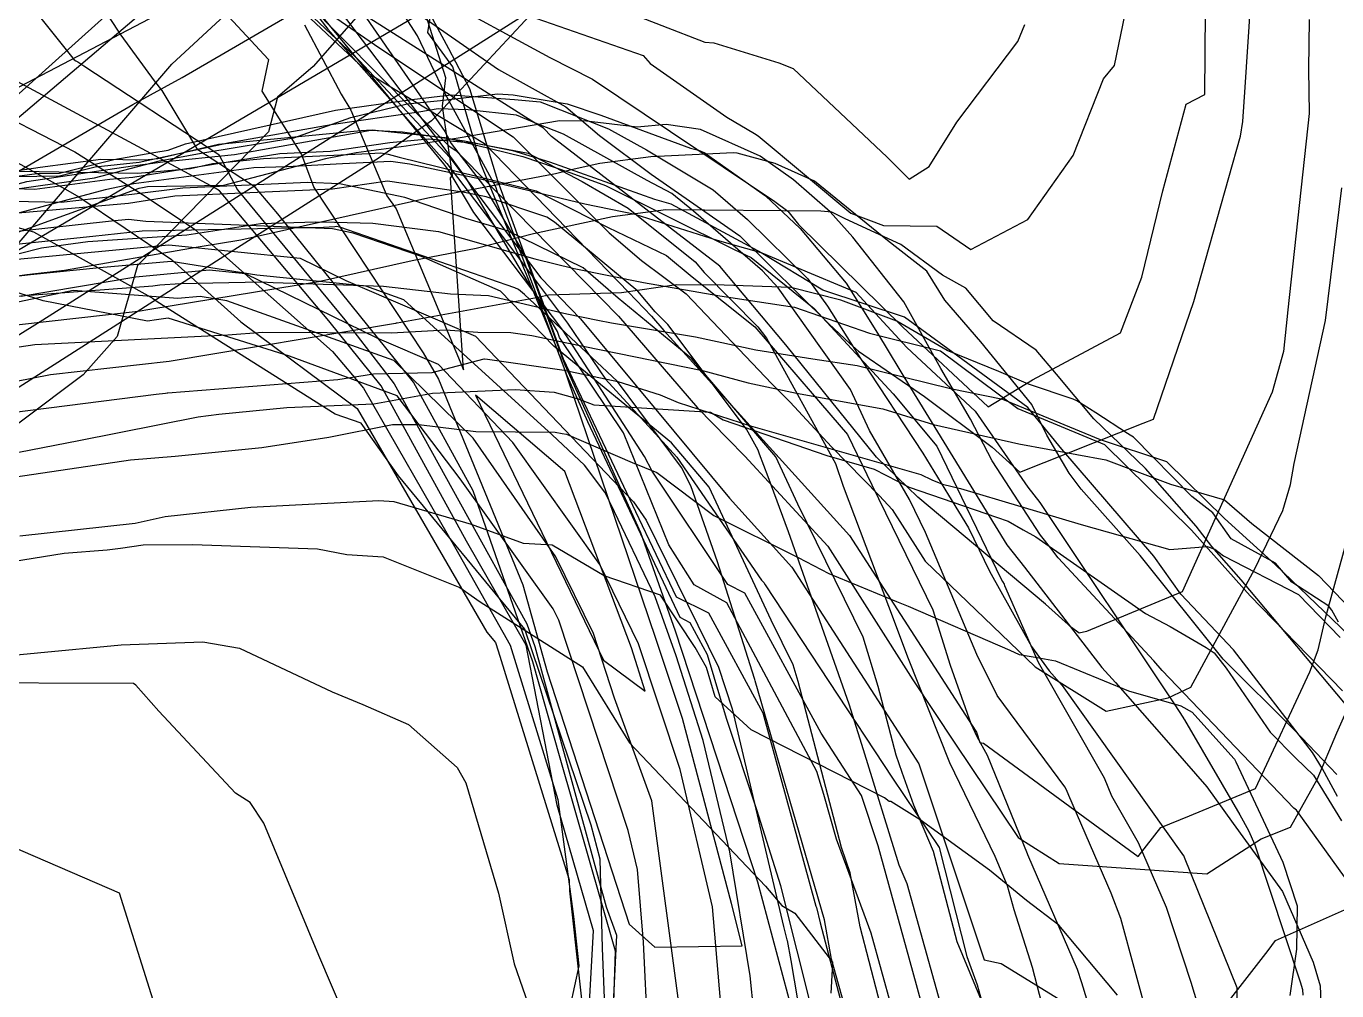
# Model space of a CAD drawing. Extents: x 0 to 298, y 0 to 220.
# Drawn here: x 78.22 to 113.08, y 96.09 to 121.75 of the extents above; entities that cross this region are included whole.
import ezdxf

# ---------------------------------------------------------------- set-up
doc = ezdxf.new("R2010")
doc.units = 0
doc.layers.add('LINES', color=1, linetype='CONTINUOUS')

msp = doc.modelspace()

# ---------------------------------------------------------------- linework, layer by layer
at = {"layer": 'LINES', "color": 1}
for points in [[(114.759, 151.507, 0), (113.074, 151.262, 0), (112.901, 151.163, 0), (110.336, 151.235, 0), (110.265, 151.237, 0), (107.411, 148.826, 0), (106.843, 148.345, 0), (106.581, 148.228, 0), (105.121, 147.573, 0), (104.865, 145.815, 0), (104.611, 144.067, 0), (98.06, 139.095, 0), (95.938, 136.688, 0), (91.993, 133.224, 0), (80.836, 122.489, 0), (72.955, 115.404, 0), (66.357, 108.99, 0), (64.223, 106.885, 0), (62.859, 102.569, 0), (62.26, 100.853, 0), (62.075, 100.435, 0), (58.661, 97.585, 0), (51.623, 91.141, 0)], [(113.784, 149.466, 0), (112, 148.085, 0), (111.363, 148.103, 0), (110.352, 147.451, 0), (108.832, 146.725, 0), (107.886, 145.938, 0), (107.017, 145.437, 0), (106.241, 144.99, 0), (104.674, 144.501, 0), (104.611, 144.067, 0), (104.235, 143.782, 0), (96.901, 135.463, 0), (93.484, 132.463, 0), (77.558, 118.927, 0)], [(54.788, 94.482, 0), (59.197, 97.472, 0), (61.482, 99.204, 0), (70.756, 105.739, 0), (73.416, 108.582, 0), (75.053, 110.336, 0), (76.147, 113.797, 0), (79.915, 118.196, 0), (82.101, 120.741, 0), (91.08, 129.053, 0), (101.945, 139.301, 0), (105.782, 142.592, 0), (107.146, 142.424, 0), (107.544, 142.374, 0), (107.796, 142.589, 0), (109.183, 143.315, 0), (110.333, 144.61, 0), (111.239, 145.586, 0), (114.349, 147.879, 0)], [(113.64, 145.269, 0), (110.925, 142.351, 0), (110.538, 141.914, 0), (110.069, 141.67, 0), (108.9, 140.668, 0), (108.513, 140.715, 0), (107.446, 140.777, 0), (107.202, 140.818, 0), (106.618, 140.286, 0), (98.999, 133.283, 0), (89.906, 125.412, 0), (88.259, 123.428, 0), (85.858, 120.684, 0), (84.906, 119.865, 0), (84.668, 118.945, 0), (81.18, 115.39, 0), (80.639, 113.496, 0), (79.739, 112.477, 0), (76.489, 110.042, 0), (73.803, 108.108, 0), (61.427, 100.312, 0), (60.03, 99.348, 0), (56.568, 96.787, 0), (51.353, 93.09, 0)], [(114.479, 144.312, 0), (112.248, 141.565, 0), (111.891, 141.138, 0), (111.457, 140.756, 0), (110.253, 139.704, 0), (109.281, 140.342, 0), (108.718, 139.346, 0), (101.794, 132.948, 0), (99.185, 130.533, 0), (95.633, 126.397, 0), (92.022, 122.883, 0), (91.861, 122.292, 0), (89.318, 119.567, 0), (89.008, 119.236, 0), (87.614, 118.253, 0), (83.387, 115.56, 0), (71.82, 108.188, 0), (62.802, 102.876, 0), (61.576, 102.157, 0), (61.342, 101.684, 0), (51.517, 94.73, 0)], [(115.405, 143.529, 0), (112.897, 141.07, 0), (112.332, 140.413, 0), (110.849, 138.655, 0), (96.5, 129.869, 0), (96.199, 129.684, 0), (95.225, 129.139, 0), (70.409, 116.146, 0), (66.095, 114.443, 0), (57.714, 108.576, 0), (52.446, 105.182, 0), (52.52, 103.007, 0), (52.465, 102.366, 0), (52.434, 102.124, 0), (52.771, 100.746, 0), (54, 98.826, 0), (54.285, 98.435, 0), (55.67, 97.086, 0), (55.925, 96.854, 0), (58.36, 95.605, 0)], [(102.724, 93.28, 0), (101.71, 96.959, 0), (100.884, 99.944, 0), (100.439, 101.283, 0), (99.369, 102.941, 0), (97.34, 106.671, 0), (96.883, 106.898, 0), (94.872, 109.918, 0), (94.672, 110.304, 0), (92.494, 113.664, 0), (90.128, 116.797, 0), (89.469, 117.909, 0), (89.331, 118.088, 0), (88.301, 119.342, 0), (85.11, 123.217, 0), (85.143, 124.261, 0), (83.993, 127.107, 0), (82.787, 130.306, 0), (81.871, 131.967, 0), (79.985, 137.019, 0), (79.893, 137.408, 0), (79.809, 137.602, 0), (79.71, 137.781, 0), (77.517, 142.614, 0)], [(76.2, 141.415, 0), (78.507, 137.871, 0), (79.353, 135.668, 0), (80.271, 132.592, 0), (81.241, 130.484, 0), (82.365, 128.446, 0), (82.733, 127.47, 0), (83.708, 125.057, 0), (85.259, 122.56, 0), (87.091, 120.829, 0), (89.491, 118.26, 0), (91.913, 115.058, 0), (92.965, 113.97, 0), (96.928, 109.195, 0), (98.593, 107.36, 0), (99.692, 105.657, 0), (101.971, 102.125, 0), (103.706, 96.914, 0), (104.155, 96.817, 0), (106.849, 95.161, 0)], [(51.153, 95.155, 0), (51.297, 96.284, 0), (51.341, 96.63, 0), (53.47, 98.095, 0), (61.635, 103.951, 0), (73.923, 111.133, 0), (76.01, 112.33, 0), (76.54, 112.621, 0), (78.662, 113.936, 0), (91.362, 121.984, 0), (91.522, 122.535, 0), (94.22, 125.178, 0), (99.568, 130.438, 0), (102.331, 131.98, 0), (108.033, 135.967, 0), (110.167, 137.911, 0), (110.421, 137.867, 0), (111.646, 139.568, 0), (111.938, 139.824, 0), (113.282, 141.004, 0)], [(71.615, 114.164, 0), (81.058, 119.666, 0), (82.369, 120.391, 0), (90.868, 125.332, 0), (96.839, 128.681, 0), (101.445, 131.944, 0), (103.948, 133.172, 0), (105.478, 134.301, 0), (109.195, 136.221, 0), (110.553, 137.144, 0), (111.407, 137.733, 0), (111.686, 138.055, 0), (114.257, 140.877, 0)], [(65.183, 108.247, 0), (66.627, 109.095, 0), (78.183, 115.901, 0), (94.411, 125.457, 0), (100.419, 129.093, 0), (111.143, 137.414, 0), (111.887, 138.558, 0), (113.139, 140.305, 0)], [(77.599, 140.295, 0), (79.015, 137.575, 0), (80.328, 134.016, 0), (81.005, 132.258, 0), (82.821, 129.524, 0), (83.655, 127.403, 0), (85.237, 123.172, 0), (85.241, 122.979, 0), (86.249, 121.675, 0), (89.415, 118.103, 0), (91.022, 115.981, 0), (92.619, 113.855, 0), (93.632, 112.363, 0), (95.534, 110.283, 0), (97.779, 107.018, 0), (97.841, 106.952, 0), (97.881, 106.888, 0), (101.263, 101.75, 0), (102.504, 99.9, 0), (103.241, 97.002, 0), (103.522, 96.246, 0), (103.785, 95.292, 0)], [(77.36, 132.25, 0), (78.632, 129.686, 0), (79.707, 127.126, 0), (81.101, 124.682, 0), (81.172, 124.592, 0), (81.264, 124.538, 0), (84.666, 120.863, 0), (84.493, 120.026, 0), (85.547, 118.335, 0), (85.878, 117.463, 0), (88.786, 113.06, 0), (89.19, 112.362, 0), (91.436, 106.89, 0), (92.083, 104.578, 0), (94.266, 97.867, 0), (94.946, 97.251, 0), (97.268, 97.283, 0)], [(88.283, 122.339, 0), (90.789, 120.6, 0), (92.575, 119.607, 0), (93.471, 118.844, 0), (94.845, 117.812, 0), (97.206, 116.175, 0), (99.571, 113.833, 0), (100.135, 113.314, 0), (100.364, 113.107, 0), (102.117, 111.904, 0), (103.914, 110.551, 0), (104.653, 109.89, 0), (107.932, 111.192, 0), (108.21, 111.297, 0), (109.279, 114.425, 0), (110.527, 118.824, 0), (110.584, 119.22, 0), (110.65, 120.132, 0), (111.156, 127.78, 0)], [(80.752, 121.51, 0), (77.213, 126.867, 0)], [(75.381, 126.003, 0), (79.32, 121.079, 0)], [(89.071, 122.593, 0), (92.148, 120.923, 0), (93.286, 120.343, 0), (98.137, 117.091, 0), (98.479, 116.828, 0), (98.77, 116.48, 0), (101.534, 113.757, 0), (103.814, 111.625, 0), (104.99, 112.341, 0), (107.336, 113.593, 0), (107.898, 115.078, 0), (108.461, 117.376, 0), (109.077, 119.681, 0), (109.573, 119.934, 0), (109.609, 124.347, 0)], [(101.253, 95.636, 0), (100.703, 97.627, 0), (99.778, 100.122, 0), (99.444, 101.312, 0), (99.257, 101.929, 0), (96.858, 106.41, 0), (95.987, 106.892, 0), (95.315, 107.951, 0), (94.112, 110.937, 0), (92.41, 113.473, 0), (92.352, 113.628, 0), (89.929, 117.713, 0), (89.399, 118.441, 0), (85.526, 123.554, 0)], [(86.203, 123.525, 0), (89.358, 118.951, 0), (89.418, 118.839, 0), (89.527, 118.635, 0), (90.386, 117.512, 0), (91.547, 115.554, 0), (92.51, 112.906, 0), (94.435, 108.845, 0), (95.512, 106.571, 0), (96.372, 106.142, 0), (97.817, 103.485, 0), (99.23, 98.345, 0), (99.236, 98.323, 0), (99.241, 98.306, 0), (99.346, 97.898, 0), (100.928, 91.871, 0)], [(99.607, 93.663, 0), (98.297, 98.887, 0), (97.655, 100.903, 0), (96.855, 103.336, 0), (96.343, 105.027, 0), (95.888, 105.877, 0), (95.622, 106.024, 0), (93.166, 111.231, 0), (92.614, 112.449, 0), (90.829, 117.176, 0), (90.761, 117.339, 0), (90.72, 117.483, 0), (89.359, 119.967, 0), (88.634, 121.499, 0), (87.347, 123.502, 0)], [(85.623, 121.789, 0), (86.6, 119.947, 0), (86.859, 119.52, 0), (87.817, 117.24, 0), (88.065, 116.89, 0), (89.852, 112.612, 0), (89.511, 117.718, 0), (89.564, 117.784, 0), (89.299, 119.624, 0), (89.385, 120.376, 0), (88.494, 123.207, 0)], [(88.432, 123.077, 0), (89.454, 121.155, 0), (90.019, 120.093, 0), (90.76, 117.649, 0), (91.681, 115.117, 0), (92.548, 112.741, 0), (94.564, 108.285, 0), (95.482, 105.664, 0), (96.957, 101.184, 0), (97.674, 98.987, 0), (98.743, 95.021, 0)], [(85.687, 122.383, 0), (89.478, 118.564, 0), (89.652, 118.448, 0), (89.884, 118.216, 0), (93.975, 114.04, 0), (96.082, 111.595, 0), (96.886, 110.777, 0), (97.342, 110.312, 0), (99.55, 107.922, 0), (101.812, 104.367, 0), (102.923, 102.679, 0), (104.609, 100.167, 0), (105.703, 99.474, 0), (109.632, 99.201, 0), (111.069, 100.13, 0), (111.857, 100.446, 0), (112.566, 101.709, 0), (113.085, 102.955, 0), (113.613, 104.136, 0)], [(92.842, 122.664, 0), (96.278, 121.329, 0), (96.517, 121.312, 0), (98.246, 120.777, 0), (98.624, 120.631, 0), (101.129, 118.267, 0), (101.713, 117.687, 0), (102.24, 118.017, 0), (102.975, 119.2, 0), (104.601, 121.345, 0), (104.784, 121.798, 0)], [(112.351, 121.928, 0), (112.334, 120.608, 0), (112.351, 119.433, 0), (111.779, 114.208, 0), (111.664, 113.102, 0), (111.365, 112.017, 0), (109.942, 108.85, 0), (108.971, 106.706, 0), (106.424, 105.646, 0), (106.228, 105.607, 0), (106.028, 105.754, 0), (105.34, 106.379, 0), (101.941, 109.219, 0), (100.839, 110.291, 0), (98.429, 113.273, 0), (96.674, 115.372, 0), (92.195, 118.82, 0), (91.985, 119.038, 0), (91.671, 119.227, 0), (87.094, 122.129, 0)], [(97.268, 97.283, 0), (96.981, 98.411, 0), (95.683, 103.333, 0), (94.974, 105.46, 0), (92.434, 112.944, 0), (92.404, 113.006, 0), (92.385, 113.082, 0), (90.318, 118.088, 0), (89.574, 120.668, 0), (88.907, 121.582, 0), (88.996, 122.14, 0)], [(91.784, 121.966, 0), (94.633, 120.974, 0), (94.821, 120.756, 0), (96.861, 119.332, 0), (97.595, 118.898, 0), (97.692, 118.839, 0), (100.158, 116.775, 0), (101.026, 116.45, 0), (102.445, 116.433, 0), (103.348, 115.814, 0), (104.864, 116.612, 0), (106.077, 118.312, 0), (106.876, 120.355, 0), (107.173, 120.704, 0), (107.46, 122.083, 0)], [(85.789, 121.961, 0), (87.366, 120.472, 0), (90.415, 118.635, 0), (94.247, 114.673, 0), (94.86, 114.039, 0), (95.181, 113.653, 0), (100.122, 108.205, 0), (103.387, 103.15, 0), (103.504, 102.967, 0), (103.594, 102.698, 0), (103.689, 102.677, 0), (106.653, 100.502, 0), (107.802, 99.665, 0), (108.407, 100.432, 0), (109.166, 100.749, 0), (110.919, 101.468, 0), (112.37, 104.573, 0), (112.59, 105.158, 0), (112.797, 106.038, 0), (114.11, 110.802, 0)], [(86.46, 121.978, 0), (87.631, 121.166, 0), (91.181, 118.812, 0), (93.733, 116.256, 0), (94.594, 115.523, 0), (95.777, 114.635, 0), (98.054, 112.239, 0), (98.544, 111.753, 0), (99.648, 110.558, 0), (100.921, 109.259, 0), (101.259, 108.893, 0), (102.136, 107.516, 0), (105.061, 104.706, 0), (106.953, 103.53, 0), (108.601, 103.886, 0), (109.2, 104.172, 0), (110.909, 107.318, 0), (111.649, 108.87, 0), (111.856, 109.562, 0), (111.953, 110.12, 0), (112.784, 113.923, 0), (113.217, 117.448, 0)], [(93.796, 93.878, 0), (93.898, 97.145, 0), (92.427, 102.278, 0), (91.7, 104.846, 0), (90.111, 109.388, 0), (88.522, 112.284, 0), (84.918, 116.756, 0), (84.317, 117.471, 0), (82.793, 118.459, 0), (81.843, 120.04, 0), (81.64, 120.303, 0), (80.752, 121.51, 0)], [(72.343, 121.24, 0), (79.328, 117.382, 0), (79.628, 117.217, 0), (82.085, 115.546, 0), (83.931, 113.885, 0), (87.027, 111.583, 0), (90.48, 105.631, 0), (90.71, 105.355, 0), (90.781, 105.139, 0), (92.67, 99.042, 0), (92.679, 98.75, 0), (93.198, 94.025, 0)], [(83.368, 117.372, 0), (83.253, 117.446, 0), (76.473, 121.092, 0)], [(79.32, 121.079, 0), (79.502, 120.86, 0), (79.544, 120.831, 0), (79.601, 120.802, 0), (79.76, 120.702, 0), (83.344, 118.341, 0), (83.843, 117.403, 0), (86.699, 113.943, 0), (88.009, 112.238, 0), (91.544, 105.851, 0), (91.757, 105.249, 0), (93.653, 98.324, 0), (93.922, 97.569, 0), (93.841, 95.756, 0)], [(77.474, 117.358, 0), (80.037, 117.72, 0), (81.772, 118.174, 0), (82.974, 118.389, 0), (85.345, 118.786, 0), (86.86, 119.326, 0), (88.356, 119.691, 0), (89.242, 119.773, 0), (90.77, 119.953, 0), (91.178, 119.924, 0), (92.61, 119.684, 0), (93.513, 119.382, 0), (95.89, 118.511, 0), (96.106, 118.457, 0), (96.274, 118.384, 0), (96.441, 118.256, 0), (97.892, 117.243, 0), (98.813, 116.371, 0), (100.033, 114.92, 0), (100.868, 113.583, 0), (101.742, 112.13, 0), (103.516, 109.241, 0), (104.304, 107.959, 0), (104.782, 107.361, 0), (106.831, 104.688, 0), (107.198, 104.292, 0), (108.419, 102.897, 0), (109.631, 101.521, 0), (110.328, 100.545, 0), (111.642, 98.736, 0), (112.453, 96.855, 0), (112.641, 96.223, 0), (112.712, 94.483, 0)], [(77.788, 117.74, 0), (78.51, 117.829, 0), (79.112, 117.838, 0), (80.556, 118.202, 0), (81.622, 118.392, 0), (81.997, 118.455, 0), (82.458, 118.62, 0), (86.455, 119.515, 0), (88.483, 119.799, 0), (89.53, 119.923, 0), (91.21, 119.803, 0), (91.898, 119.741, 0), (92.007, 119.695, 0), (93.714, 119.021, 0), (94.726, 118.464, 0), (96.493, 117.397, 0), (97.408, 116.608, 0), (99.017, 115.032, 0), (99.535, 114.304, 0), (100.418, 112.914, 0), (102.072, 110.393, 0), (102.758, 109.275, 0), (103.291, 108.408, 0), (103.843, 107.255, 0), (104.966, 105.247, 0), (105.437, 104.6, 0), (105.777, 104.214, 0), (109.009, 99.685, 0), (109.014, 99.678, 0), (109.026, 99.649, 0), (110.426, 96.177, 0), (110.456, 94.363, 0)], [(76.857, 119.773, 0), (79.513, 118.412, 0), (81.39, 117.229, 0), (82.698, 116.354, 0), (86.371, 113.099, 0), (87.193, 112.12, 0), (89.651, 107.845, 0), (91.098, 105.287, 0), (92.361, 101.182, 0), (92.783, 98.069, 0), (92.92, 96.751, 0), (92.577, 95.159, 0)], [(108.103, 95.216, 0), (107.34, 98.014, 0), (107.082, 98.691, 0), (105.961, 101.282, 0), (105.891, 101.439, 0), (105.848, 101.517, 0), (104.047, 103.95, 0), (103.511, 105.038, 0), (102.141, 108.283, 0), (101.722, 109.158, 0), (100.655, 110.998, 0), (100.146, 112.085, 0), (99.029, 113.659, 0), (98.229, 114.788, 0), (97.809, 115.24, 0), (95.974, 116.833, 0), (95.395, 117.301, 0), (94.745, 117.651, 0), (92.515, 118.878, 0), (91.816, 119.154, 0), (91.264, 119.385, 0), (89.981, 119.53, 0), (89.179, 119.558, 0), (88.668, 119.466, 0), (86.34, 119.131, 0), (83.633, 118.653, 0), (81.227, 118.13, 0), (80.056, 118.003, 0), (79.109, 117.764, 0), (76.699, 117.727, 0)], [(113.292, 99.125, 0), (112.015, 100.893, 0), (111.941, 100.953, 0), (110.198, 102.777, 0), (108.442, 104.615, 0), (108.22, 104.869, 0), (105.678, 107.609, 0), (105.48, 107.867, 0), (105.201, 108.216, 0), (103.921, 110.19, 0), (103.343, 111.302, 0), (102.557, 112.645, 0), (101.566, 114.416, 0), (100.208, 116.136, 0), (99.611, 116.817, 0), (98.638, 117.664, 0), (97.747, 118.292, 0), (96.16, 119.007, 0), (95.249, 119.14, 0), (94.478, 119.068, 0), (93.125, 119.224, 0), (92.412, 119.237, 0), (89.714, 118.769, 0), (88.329, 118.564, 0), (87.001, 118.379, 0), (86.185, 118.226, 0), (83.47, 117.515, 0), (81.452, 117.475, 0), (81.321, 117.454, 0), (81.224, 117.432, 0), (77.402, 116.051, 0)], [(75.191, 117.499, 0), (78.599, 118.004, 0), (80.206, 118.218, 0), (81.377, 118.198, 0), (81.722, 118.229, 0), (83.343, 118.613, 0), (87.125, 118.98, 0), (87.43, 118.995, 0), (89.364, 118.789, 0), (91.432, 118.286, 0), (92.711, 117.85, 0), (93.632, 117.511, 0), (97.054, 115.812, 0), (97.509, 115.595, 0), (99.179, 114.246, 0), (101.283, 111.971, 0), (102.45, 110.578, 0), (104.161, 107.045, 0), (104.194, 106.975, 0), (104.24, 106.905, 0), (104.243, 106.877, 0), (105.139, 104.832, 0), (106.9, 101.756, 0), (107.091, 101.28, 0), (107.798, 100.039, 0), (108.542, 98.317, 0), (109.203, 96.321, 0), (109.675, 94.767, 0)], [(76.126, 117.056, 0), (78.24, 117.624, 0), (81.051, 118.04, 0), (81.861, 118.146, 0), (83.761, 118.343, 0), (87.395, 118.99, 0), (88.236, 118.942, 0), (89.882, 118.702, 0), (91.163, 118.442, 0), (92.139, 118.14, 0), (94.936, 117.149, 0), (95.369, 117.027, 0), (97.793, 115.719, 0), (98.72, 115.333, 0), (100.295, 114.673, 0), (101.651, 113.207, 0), (103.464, 111.51, 0), (104.866, 109.485, 0), (105.186, 109.079, 0), (108.757, 103.725, 0), (109.009, 103.341, 0), (109.009, 103.335, 0), (109.031, 103.297, 0), (110.504, 100.769, 0), (110.738, 100.359, 0), (110.905, 99.972, 0), (112.111, 96.331, 0), (112.174, 96.125, 0), (112.182, 95.978, 0)], [(75.402, 117.513, 0), (78.453, 117.417, 0), (80.45, 117.686, 0), (81.062, 117.74, 0), (84.971, 118.368, 0), (86.321, 118.428, 0), (87.896, 118.654, 0), (88.918, 118.752, 0), (90.179, 118.636, 0), (91.573, 118.37, 0), (93.008, 117.618, 0), (94.236, 116.912, 0), (96.015, 115.487, 0), (96.259, 115.198, 0), (97.685, 113.757, 0), (97.911, 113.456, 0), (99.752, 110.121, 0), (99.955, 109.512, 0), (101.313, 105.92, 0), (101.666, 104.972, 0), (102.78, 102.164, 0), (103.99, 99.673, 0), (104.318, 98.896, 0), (104.497, 98.256, 0), (104.985, 96.721, 0), (105.655, 94.12, 0)], [(113.087, 101.845, 0), (111.971, 103.012, 0), (110.062, 104.916, 0), (107.853, 107.672, 0), (106.289, 109.439, 0), (105.966, 109.861, 0), (105.374, 110.871, 0), (104.97, 111.687, 0), (103.614, 113.356, 0), (102.66, 114.461, 0), (102.177, 115.238, 0), (101.779, 115.542, 0), (101.135, 116.053, 0), (99.193, 117.633, 0), (98.142, 118.097, 0), (97.132, 118.373, 0), (97.035, 118.383, 0), (94.835, 118.276, 0), (93.478, 118.097, 0), (92.797, 117.951, 0), (92.302, 117.824, 0), (88.908, 117.174, 0), (83.933, 116.06, 0), (82.794, 115.873, 0), (79.239, 115.251, 0), (78.241, 115.136, 0), (76.258, 114.856, 0)], [(76.461, 117.92, 0), (81.195, 117.838, 0), (82.592, 117.962, 0), (83.176, 118.101, 0), (84.538, 118.233, 0), (87.336, 118.366, 0), (87.656, 118.379, 0), (87.849, 118.346, 0), (88.148, 118.27, 0), (91.787, 117.376, 0), (93.707, 116.397, 0), (95.254, 115.652, 0), (95.939, 115.086, 0), (97.609, 113.754, 0), (99.132, 111.978, 0), (100.072, 110.891, 0), (100.716, 109.547, 0), (102.344, 106.226, 0), (102.801, 104.752, 0), (103.355, 103.2, 0), (103.507, 102.854, 0), (103.789, 102.361, 0), (104.847, 99.739, 0), (104.858, 99.719, 0), (106.179, 96.662, 0), (106.295, 96.311, 0), (107.177, 93.409, 0)], [(113.107, 101.263, 0), (112.704, 101.994, 0), (112.443, 102.426, 0), (110.336, 105.157, 0), (108.933, 106.641, 0), (108.215, 107.653, 0), (105.773, 110.5, 0), (104.869, 111.606, 0), (102.735, 113.168, 0), (101.585, 114.015, 0), (99.416, 114.733, 0), (97.772, 115.725, 0), (96.614, 116.05, 0), (94.419, 116.744, 0), (93.082, 117.019, 0), (90.309, 117.681, 0), (88.421, 118.084, 0), (87.921, 118.149, 0), (86.638, 118.089, 0), (85.157, 118.015, 0), (84.282, 117.987, 0), (81.086, 117.56, 0), (80.322, 117.397, 0), (77.911, 116.75, 0)], [(103.833, 95.363, 0), (102.984, 97.39, 0), (102.36, 99.792, 0), (101.83, 101.026, 0), (101.525, 101.9, 0), (101.364, 102.363, 0), (100.89, 104.186, 0), (100.484, 105.494, 0), (98.747, 109.039, 0), (98.163, 110.292, 0), (95.93, 112.907, 0), (93.971, 114.521, 0), (93.04, 115.326, 0), (91.029, 116.308, 0), (89.921, 116.634, 0), (88.297, 117.193, 0), (86.56, 117.561, 0), (85.713, 117.594, 0), (82.393, 117.443, 0), (81.036, 117.272, 0), (79.153, 117.066, 0), (74.799, 117.152, 0)], [(102.852, 94.644, 0), (101.655, 98.938, 0), (101.444, 99.436, 0), (100.493, 102.505, 0), (100.11, 103.714, 0), (98.5, 108.303, 0), (97.956, 109.764, 0), (97.727, 110.369, 0), (97.693, 110.472, 0), (97.383, 111.033, 0), (95.293, 113.817, 0), (94.957, 114.157, 0), (94.495, 114.704, 0), (92.277, 116.542, 0), (92.07, 116.671, 0), (90.458, 117.215, 0), (89.834, 117.335, 0), (87.838, 117.631, 0), (86.375, 117.421, 0), (82.178, 117.233, 0), (80.945, 117.035, 0), (77.089, 116.698, 0)], [(93.146, 94.658, 0), (93.313, 97.684, 0), (92.347, 101.029, 0), (91.519, 105.284, 0), (89.937, 108.048, 0), (87.669, 112.185, 0), (86.277, 113.912, 0), (83.368, 117.372, 0)], [(113.318, 103.714, 0), (110.541, 107.025, 0), (109.758, 107.909, 0), (109.344, 108.449, 0), (108, 109.982, 0), (106.626, 111.306, 0), (105.625, 112.497, 0), (105.09, 113.132, 0), (103.947, 113.917, 0), (103.221, 114.78, 0), (102.593, 115.13, 0), (101.489, 115.941, 0), (100.012, 116.624, 0), (99.797, 116.738, 0), (99.655, 116.801, 0), (99.365, 116.831, 0), (95.239, 116.867, 0), (93.82, 116.68, 0), (91.719, 116.228, 0), (90.19, 115.838, 0), (88.49, 115.512, 0), (85.997, 114.954, 0), (81.516, 114.216, 0), (81.199, 114.163, 0), (77.97, 113.796, 0)], [(101.127, 95.028, 0), (100.41, 97.788, 0), (100.145, 99.23, 0), (99.91, 99.905, 0), (98.761, 104.323, 0), (98.625, 104.762, 0), (98.042, 105.952, 0), (96.394, 109.486, 0), (95.384, 110.669, 0), (92.26, 113.244, 0), (90.844, 114.699, 0), (88.739, 115.623, 0), (86.922, 116.248, 0), (86.369, 116.365, 0), (81.41, 116.559, 0), (80.947, 116.606, 0), (80.489, 116.562, 0), (76.21, 116.093, 0)], [(93.731, 92.788, 0), (93.55, 97.225, 0), (93.491, 99.595, 0), (93.25, 100.5, 0), (91.488, 105.712, 0), (88.131, 109.788, 0), (87.137, 111.188, 0), (86.446, 111.429, 0), (81.71, 114.419, 0), (81.582, 114.507, 0), (81.564, 114.523, 0), (81.546, 114.535, 0), (78.427, 116.273, 0), (77.46, 116.539, 0)], [(78.004, 115.697, 0), (78.635, 115.857, 0), (79.864, 116.023, 0), (82.497, 116.202, 0), (84.452, 116.507, 0), (85.927, 116.545, 0), (86.421, 116.536, 0), (87.445, 116.514, 0), (89.188, 116.287, 0), (91.757, 115.559, 0), (92.8, 115.31, 0), (94.644, 114.931, 0), (96.676, 114.578, 0), (98.661, 114.278, 0), (100.651, 113.582, 0), (102.541, 113.112, 0), (104.6, 111.58, 0), (106.907, 110.628, 0), (109.221, 108.348, 0), (110.777, 106.597, 0), (113.233, 104.074, 0)], [(100.49, 93.929, 0), (99.645, 96.932, 0), (99.456, 97.976, 0), (97.616, 104.338, 0), (97.609, 104.368, 0), (97.607, 104.374, 0), (97.597, 104.402, 0), (96.615, 107.502, 0), (95.904, 109.528, 0), (95.651, 110.015, 0), (93.951, 112.299, 0), (91.479, 114.614, 0), (91.316, 114.75, 0), (91.218, 114.789, 0), (86.57, 116.405, 0), (86.473, 116.42, 0), (86.429, 116.414, 0), (86.13, 116.4, 0), (81.308, 116.296, 0), (79.996, 116.158, 0), (77.355, 115.879, 0)], [(74.975, 115.268, 0), (82.021, 115.933, 0), (85.508, 115.584, 0), (86.726, 114.988, 0), (90.179, 113.507, 0), (94.375, 109.095, 0), (94.718, 108.615, 0), (96.636, 104.701, 0), (97.002, 103.592, 0), (98.364, 97.801, 0), (98.456, 97.448, 0), (98.463, 97.426, 0), (98.561, 96.895, 0), (99.188, 93.183, 0)], [(97.58, 95.532, 0), (97.485, 96.49, 0), (96.936, 99.787, 0), (96.229, 102.75, 0), (95.512, 105.001, 0), (94.958, 106.569, 0), (93.779, 109.035, 0), (93.614, 109.354, 0), (93.076, 110.076, 0), (92.217, 110.88, 0), (88.272, 114.475, 0), (87.255, 114.832, 0), (84.36, 115.13, 0), (82.082, 115.495, 0), (80.17, 115.327, 0), (78.335, 115.134, 0), (77.798, 115.078, 0)], [(94.875, 92.598, 0), (94.647, 97.382, 0), (94.483, 99.316, 0), (94.238, 100.358, 0), (92.393, 105.947, 0), (92.244, 106.252, 0), (89.77, 109.714, 0), (88.092, 111.915, 0), (85.231, 112.978, 0), (82, 113.989, 0), (81.686, 113.936, 0), (81.447, 113.901, 0), (78.674, 114.448, 0), (76.417, 115.162, 0)], [(96.874, 93.651, 0), (96.478, 98.325, 0), (95.62, 101.975, 0), (94.514, 105.324, 0), (93.481, 107.434, 0), (91.165, 110.675, 0), (89.188, 112.753, 0), (87.561, 113.451, 0), (84.061, 115.164, 0), (83.094, 115.261, 0), (81.14, 115.076, 0), (78.09, 114.561, 0)], [(113.128, 105.895, 0), (112.955, 106.216, 0), (112.922, 106.263, 0), (112.877, 106.322, 0), (111.892, 106.959, 0), (111.458, 107.467, 0), (110.273, 108.11, 0), (109.786, 108.805, 0), (109.228, 109.241, 0), (107.678, 110.821, 0), (107.589, 110.875, 0), (107.515, 110.916, 0), (106.676, 111.469, 0), (106.167, 111.782, 0), (106.073, 111.832, 0), (104.887, 112.233, 0), (104.092, 112.566, 0), (102.723, 113.122, 0), (101.382, 113.903, 0), (99.891, 114.463, 0), (98.567, 114.801, 0), (96.789, 114.865, 0), (95.518, 114.871, 0), (94.061, 114.662, 0), (92.115, 114.595, 0), (91.801, 114.524, 0), (88.088, 113.855, 0), (88.078, 113.852, 0), (88.071, 113.851, 0), (88.062, 113.849, 0), (88.044, 113.846, 0), (82.024, 112.831, 0), (78.867, 112.473, 0), (74.297, 111.585, 0)], [(95.616, 95.494, 0), (94.865, 101.142, 0), (93.871, 103.872, 0), (93.311, 105.599, 0), (92.309, 107.636, 0), (90.111, 110.796, 0), (88.004, 112.855, 0), (83.562, 114.445, 0), (82.852, 114.559, 0), (82.254, 114.507, 0), (79.472, 114.721, 0), (76.737, 114.141, 0)], [(114.926, 104.087, 0), (111.442, 107.428, 0), (110.099, 108.657, 0), (108.568, 110.164, 0), (106.799, 110.744, 0), (104.2, 111.822, 0), (102.807, 112.101, 0), (100.33, 112.717, 0), (99.148, 112.893, 0), (97.634, 113.135, 0), (96.029, 113.481, 0), (93.794, 113.854, 0), (93.432, 113.927, 0), (92.605, 114.092, 0), (90.52, 114.58, 0), (89.506, 114.624, 0), (87.724, 114.828, 0), (84.789, 114.926, 0), (84.484, 114.94, 0), (82.319, 114.898, 0), (81.781, 114.861, 0), (81.593, 114.836, 0), (77.491, 114.524, 0)], [(76.121, 112.942, 0), (78.451, 113.28, 0), (83.59, 113.537, 0), (84.522, 113.613, 0), (87.942, 113.594, 0), (89.374, 113.672, 0), (90.238, 113.613, 0), (91.119, 113.605, 0), (91.671, 113.524, 0), (92.607, 113.33, 0), (96.21, 112.591, 0), (97.426, 112.266, 0), (98.711, 111.992, 0), (101.012, 111.57, 0), (102.356, 111.157, 0), (104.631, 110.64, 0), (106.944, 110.213, 0), (108.659, 109.569, 0), (110.1, 109.152, 0), (110.825, 108.522, 0), (112.596, 107.135, 0), (113.869, 105.819, 0)], [(74.495, 111.047, 0), (81.677, 111.961, 0), (81.925, 111.992, 0), (81.97, 112, 0), (81.989, 112.001, 0), (86.517, 112.357, 0), (87.464, 112.507, 0), (89.021, 112.541, 0), (90.403, 112.903, 0), (90.415, 112.903, 0), (90.49, 112.897, 0), (92.531, 112.599, 0), (93.957, 112.304, 0), (95.086, 111.948, 0), (95.565, 111.74, 0), (97.491, 111.124, 0), (102.017, 109.822, 0), (102.311, 109.681, 0), (102.597, 109.571, 0), (103.079, 109.45, 0), (106.288, 108.499, 0), (108.647, 107.832, 0), (109.635, 107.91, 0), (109.838, 107.841, 0), (110.073, 107.66, 0), (112.068, 106.636, 0), (113.177, 105.487, 0)], [(76.145, 110.054, 0), (79.621, 110.731, 0), (82.801, 111.364, 0), (83.346, 111.432, 0), (85.16, 111.606, 0), (87.472, 111.703, 0), (89.028, 111.991, 0), (91.23, 112.089, 0), (92.271, 112.02, 0), (92.903, 111.836, 0), (93.326, 111.681, 0), (96.422, 111.481, 0), (96.766, 111.279, 0), (99.52, 110.334, 0), (100.779, 109.964, 0), (101.71, 109.492, 0), (104.029, 108.695, 0), (104.341, 108.58, 0), (104.742, 108.353, 0), (105.082, 108.168, 0), (107.997, 106.131, 0), (108.652, 105.779, 0), (109.611, 105.221, 0), (109.824, 105.079, 0), (110.142, 104.67, 0), (111.309, 102.975, 0), (111.995, 102.277, 0), (112.467, 101.826, 0), (113.214, 100.616, 0)], [(92.555, 109.907, 0), (90.174, 111.94, 0), (93.582, 104.885, 0), (94.688, 104.058, 0), (94.324, 105.212, 0), (92.555, 109.907, 0)], [(77.223, 109.658, 0), (80.995, 110.212, 0), (82.185, 110.313, 0), (84.495, 110.544, 0), (86.272, 110.816, 0), (87.969, 111.154, 0), (88.668, 111.155, 0), (90.18, 110.971, 0), (92.293, 110.949, 0), (92.481, 110.917, 0), (92.598, 110.895, 0), (94.342, 110.144, 0), (94.999, 109.876, 0), (96.517, 108.739, 0), (98.755, 107.615, 0), (99.572, 107.195, 0), (101.375, 106.443, 0), (101.687, 106.32, 0), (104.387, 105.15, 0), (104.634, 105.037, 0), (105.115, 104.954, 0), (105.603, 104.868, 0), (107.548, 104.071, 0), (108.935, 103.676, 0), (109.239, 103.501, 0), (110.344, 102.268, 0), (110.367, 102.254, 0), (110.398, 102.186, 0), (111.647, 99.509, 0), (112.031, 98.35, 0), (112.011, 97.202, 0), (111.838, 95.962, 0)], [(107.255, 95.978, 0), (105.694, 97.84, 0), (104.831, 98.493, 0), (103.843, 99.302, 0), (102.002, 100.641, 0), (101.221, 101.124, 0), (101.181, 101.127, 0), (101.056, 101.22, 0), (97.511, 103.031, 0), (96.547, 103.913, 0), (96.316, 104.694, 0), (96.015, 105.22, 0), (95.096, 106.619, 0), (93.6, 107.132, 0), (92.216, 107.944, 0), (91.448, 107.994, 0), (90.071, 108.5, 0), (88.011, 109.1, 0), (87.6, 109.127, 0), (84.198, 108.948, 0), (81.919, 108.703, 0), (81.124, 108.521, 0), (78.058, 108.186, 0)], [(77.083, 107.39, 0), (79.235, 107.729, 0), (80.38, 107.826, 0), (80.736, 107.862, 0), (81.336, 107.954, 0), (82.649, 107.964, 0), (85.97, 107.846, 0), (86.754, 107.698, 0), (87.72, 107.637, 0), (89.76, 106.821, 0), (90.3, 106.437, 0), (93.021, 104.712, 0), (94.27, 102.69, 0), (97.885, 98.876, 0), (98.322, 98.357, 0), (98.67, 98.156, 0), (99.672, 96.85, 0), (99.674, 96.814, 0), (99.627, 96.032, 0)], [(76.291, 104.865, 0), (80.752, 105.293, 0), (82.923, 105.378, 0), (83.895, 105.207, 0), (86.361, 104.047, 0), (87.179, 103.707, 0), (88.395, 103.171, 0), (89.688, 102.033, 0), (89.922, 101.625, 0), (90.79, 98.684, 0), (91.207, 96.808, 0), (91.65, 95.533, 0)], [(87.355, 93.872, 0), (86.009, 97.026, 0), (84.545, 100.554, 0), (84.184, 101.1, 0), (83.795, 101.347, 0), (81.754, 103.531, 0), (81.141, 104.222, 0), (81.074, 104.268, 0), (76.021, 104.287, 0)], [(81.943, 94.742, 0), (80.707, 98.685, 0), (77.816, 99.94, 0)], [(109.25, 94.573, 0), (111.263, 97.167, 0), (111.457, 97.425, 0), (113.693, 98.424, 0)]]:
    msp.add_polyline3d(points, dxfattribs=at)

doc.saveas('drawing.dxf')
